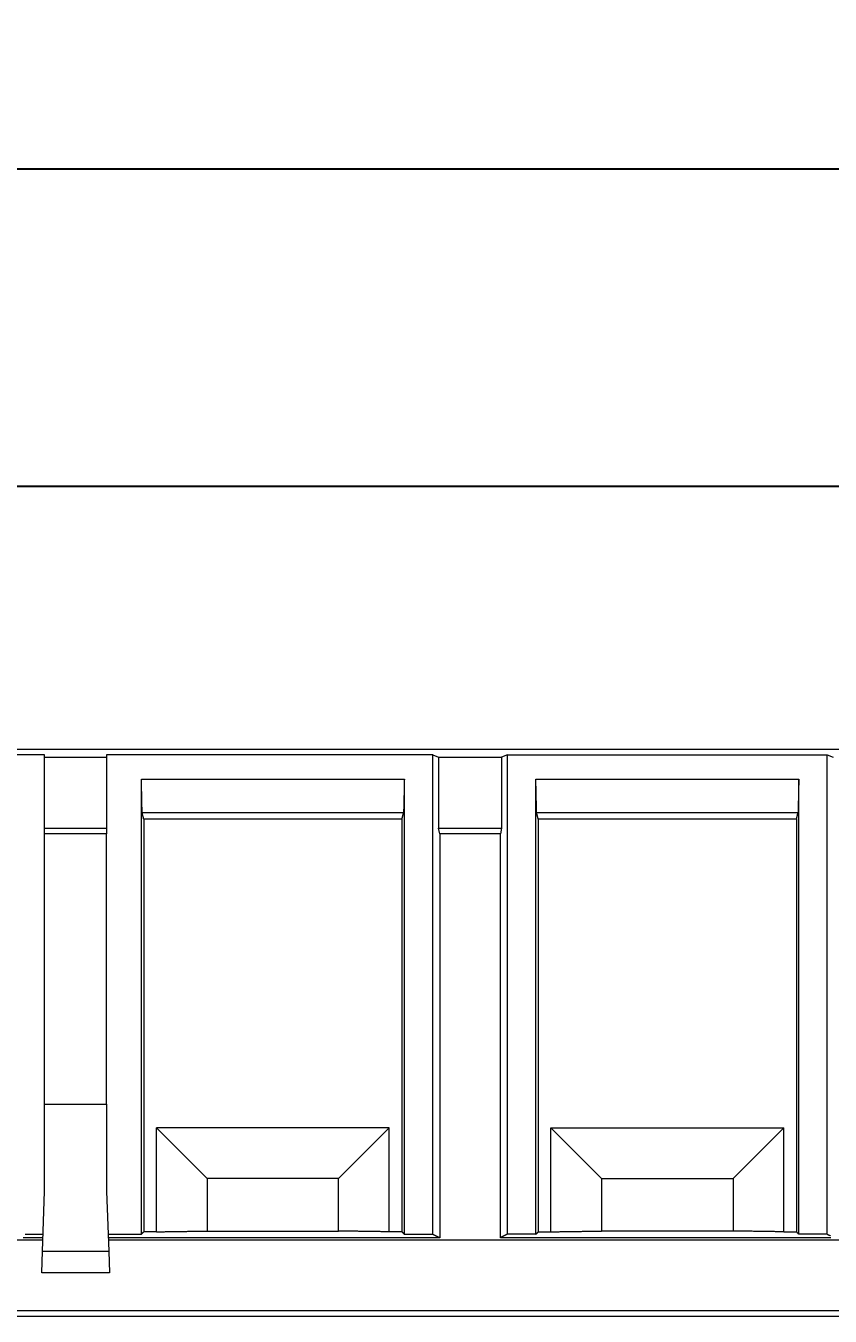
# Model space of a CAD drawing. Header units: millimetres. Extents: x 1136 to 1992, y 400 to 1005.
# Drawn here: x 1288.11 to 1306.55, y 643.6 to 673.21 of the extents above; entities that cross this region are included whole.
import ezdxf

# ---------------------------------------------------------------- set-up
doc = ezdxf.new("R2010")
doc.units = ezdxf.units.MM
doc.layers.add('6', color=7, linetype='Continuous', true_color=0xffffff)
doc.styles.get("Standard").update_dxf_attribs({"font": 'txt', "bigfont": 'gbcbig.shx'})
doc.dimstyles.get("Standard").update_dxf_attribs({"dimtxt": 5, "dimasz": 2, "dimexe": 0.18, "dimexo": 0.0625, "dimgap": 0.09, "dimtad": 0, "dimdec": 1, "dimdsep": 46, "dimtxsty": 'Standard', "dimcen": 0.09, "dimclrd": 5, "dimclre": 5, "dimclrt": 3, "dimadec": 0, "dimazin": 2, "dimtfac": 1, "dimtdec": 1, "dimtofl": 0, "dimtmove": 0, "dimatfit": 3, "dimfxl": 1, "dimtolj": 1, "dimtzin": 0, "dimarcsym": 0})

# ---------------------------------------------------------------- blocks, each defined once
blk = doc.blocks.new('*D105')
at = {"color": 5, "lineweight": -2}
for p, q in [((1212.867, 651.906), (1212.867, 662.823)), ((1214.867, 662.643), (1338.367, 662.643)), ((1481.212, 662.643), (1357.713, 662.643)), ((1483.212, 651.745), (1483.212, 662.823))]:
    blk.add_line(p, q, dxfattribs=at)
at = {"color": 5}
for points in [[(1214.867, 662.976), (1214.867, 662.31), (1212.867, 662.643)], [(1481.212, 662.976), (1481.212, 662.31), (1483.212, 662.643)]]:
    blk.add_solid(points, dxfattribs=at)
at = {"layer": 'Defpoints', "color": 0}
for p in [(1483.212, 662.643), (1212.867, 651.844), (1483.212, 651.683)]:
    blk.add_point(p, dxfattribs=at)
at = {"color": 3, "lineweight": 18, "insert": (1348.04, 662.643), "char_height": 5, "attachment_point": 5}
blk.add_mtext('\\A1;270.3', dxfattribs=at)
blk = doc.blocks.new('*D107')
at = {"color": 5, "lineweight": -2}
for p, q in [((1209.601, 655.745), (1209.601, 670.106)), ((1486.479, 655.792), (1486.479, 670.106)), ((1211.601, 669.926), (1337.95, 669.926)), ((1484.479, 669.926), (1358.13, 669.926))]:
    blk.add_line(p, q, dxfattribs=at)
at = {"color": 5}
for points in [[(1211.601, 670.259), (1211.601, 669.592), (1209.601, 669.926)], [(1484.479, 670.259), (1484.479, 669.592), (1486.479, 669.926)]]:
    blk.add_solid(points, dxfattribs=at)
at = {"layer": 'Defpoints', "color": 0}
for p in [(1486.479, 669.926), (1209.601, 655.682), (1486.479, 655.73)]:
    blk.add_point(p, dxfattribs=at)
at = {"color": 3, "lineweight": 18, "insert": (1348.04, 669.926), "char_height": 5, "attachment_point": 5}
blk.add_mtext('\\A1;276.9', dxfattribs=at)

msp = doc.modelspace()

# ---------------------------------------------------------------- linework, layer by layer
at = {"layer": '6', "color": 92, "linetype": 'Continuous', "lineweight": 18}
for p, q in [((1210.104, 656.607), (1485.976, 656.607)), ((1288.536, 656.479), (1281.058, 656.479)), ((1288.536, 656.426), (1288.536, 656.479)), ((1288.536, 654.794), (1288.536, 656.426)), ((1288.536, 656.426), (1289.959, 656.426)), ((1289.959, 656.479), (1289.959, 656.426)), ((1297.437, 656.479), (1289.959, 656.479)), ((1289.959, 656.426), (1289.959, 654.794)), ((1297.437, 656.479), (1297.57, 656.426)), ((1297.437, 645.479), (1297.437, 656.479)), ((1297.57, 656.426), (1297.57, 654.794)), ((1297.57, 656.426), (1299.015, 656.426)), ((1299.148, 656.479), (1299.015, 656.426)), ((1299.015, 656.426), (1299.015, 654.794)), ((1299.148, 645.479), (1299.148, 656.479)), ((1299.148, 656.479), (1306.482, 656.479)), ((1306.482, 656.479), (1306.615, 656.426)), ((1306.482, 645.479), (1306.482, 656.479)), ((1290.755, 645.479), (1290.755, 655.924)), ((1296.785, 645.479), (1296.785, 655.924)), ((1299.8, 645.479), (1299.8, 655.924)), ((1305.83, 645.479), (1305.83, 655.924)), ((1290.81, 654.999), (1290.81, 645.535)), ((1296.73, 654.999), (1296.73, 645.535)), ((1299.855, 654.999), (1299.855, 645.535)), ((1305.775, 654.999), (1305.775, 645.535)), ((1288.536, 654.794), (1289.959, 654.794)), ((1288.536, 654.664), (1288.536, 654.794)), ((1289.959, 654.664), (1288.536, 654.664)), ((1288.536, 648.466), (1288.536, 654.664)), ((1289.959, 654.794), (1289.959, 654.664)), ((1289.959, 648.466), (1289.959, 654.664)), ((1297.598, 654.664), (1297.57, 654.794)), ((1297.57, 654.794), (1299.015, 654.794)), ((1298.986, 654.664), (1297.598, 654.664)), ((1297.598, 654.664), (1297.598, 645.399)), ((1299.015, 654.794), (1298.986, 654.664)), ((1298.986, 645.399), (1298.986, 654.664)), ((1288.536, 648.466), (1289.959, 648.466)), ((1288.536, 646.456), (1288.536, 648.466)), ((1289.959, 648.466), (1289.959, 646.456)), ((1291.102, 645.535), (1291.102, 647.919)), ((1291.102, 647.919), (1292.262, 646.758)), ((1296.438, 647.919), (1291.102, 647.919)), ((1296.438, 647.919), (1295.277, 646.758)), ((1296.438, 645.535), (1296.438, 647.919)), ((1300.147, 647.919), (1301.307, 646.758)), ((1300.147, 645.535), (1300.147, 647.919)), ((1300.147, 647.919), (1305.483, 647.919)), ((1305.483, 647.919), (1304.322, 646.758)), ((1305.483, 645.535), (1305.483, 647.919)), ((1295.277, 646.758), (1292.262, 646.758)), ((1292.262, 646.758), (1292.262, 645.552)), ((1295.277, 645.552), (1295.277, 646.758)), ((1301.307, 646.758), (1301.307, 645.552)), ((1301.307, 646.758), (1304.322, 646.758)), ((1304.322, 646.758), (1304.322, 645.552)), ((1288.489, 645.094), (1288.536, 646.456)), ((1289.959, 646.456), (1290.006, 645.094)), ((1217.792, 645.351), (1288.497, 645.351)), ((1289.997, 645.351), (1342.613, 645.351)), ((1288.471, 644.594), (1288.489, 645.094)), ((1288.489, 645.094), (1290.006, 645.094)), ((1290.006, 645.094), (1290.024, 644.594)), ((1290.024, 644.594), (1288.471, 644.594)), ((1342.613, 643.724), (1217.792, 643.724)), ((1219.401, 643.598), (1476.679, 643.598))]:
    msp.add_line(p, q, dxfattribs=at)
for points in [[(1290.773, 655.15), (1290.772, 655.166), (1290.772, 655.181), (1290.771, 655.197), (1290.771, 655.212), (1290.771, 655.228), (1290.77, 655.243), (1290.77, 655.258), (1290.77, 655.274), (1290.769, 655.289), (1290.769, 655.305), (1290.769, 655.32), (1290.768, 655.336), (1290.768, 655.351), (1290.768, 655.367), (1290.767, 655.382), (1290.767, 655.398), (1290.767, 655.413), (1290.766, 655.429), (1290.766, 655.444), (1290.765, 655.46), (1290.765, 655.475), (1290.765, 655.491), (1290.764, 655.506), (1290.764, 655.522), (1290.764, 655.537), (1290.763, 655.552), (1290.763, 655.568), (1290.763, 655.583), (1290.762, 655.599), (1290.762, 655.614), (1290.762, 655.63), (1290.761, 655.645), (1290.761, 655.661), (1290.761, 655.676), (1290.76, 655.692), (1290.76, 655.707), (1290.76, 655.723), (1290.759, 655.738), (1290.759, 655.754), (1290.758, 655.769), (1290.758, 655.785), (1290.758, 655.8), (1290.757, 655.816), (1290.757, 655.831), (1290.757, 655.846), (1290.756, 655.862), (1290.756, 655.877), (1290.756, 655.893), (1290.755, 655.908), (1290.755, 655.924)], [(1290.755, 655.924), (1290.876, 655.924), (1290.996, 655.924), (1291.117, 655.924), (1291.237, 655.924), (1291.358, 655.924), (1291.479, 655.924), (1291.599, 655.924), (1291.72, 655.924), (1291.84, 655.924), (1291.961, 655.924), (1292.082, 655.924), (1292.202, 655.924), (1292.323, 655.924), (1292.443, 655.924), (1292.564, 655.924), (1292.685, 655.924), (1292.805, 655.924), (1292.926, 655.924), (1293.046, 655.924), (1293.167, 655.924), (1293.288, 655.924), (1293.408, 655.924), (1293.529, 655.924), (1293.649, 655.924), (1293.77, 655.924), (1293.891, 655.924), (1294.011, 655.924), (1294.132, 655.924), (1294.252, 655.924), (1294.373, 655.924), (1294.494, 655.924), (1294.614, 655.924), (1294.735, 655.924), (1294.855, 655.924), (1294.976, 655.924), (1295.097, 655.924), (1295.217, 655.924), (1295.338, 655.924), (1295.458, 655.924), (1295.579, 655.924), (1295.7, 655.924), (1295.82, 655.924), (1295.941, 655.924), (1296.061, 655.924), (1296.182, 655.924), (1296.303, 655.924), (1296.423, 655.924), (1296.544, 655.924), (1296.664, 655.924), (1296.785, 655.924)], [(1296.785, 655.924), (1296.785, 655.908), (1296.784, 655.893), (1296.784, 655.877), (1296.784, 655.862), (1296.783, 655.846), (1296.783, 655.831), (1296.783, 655.816), (1296.782, 655.8), (1296.782, 655.785), (1296.781, 655.769), (1296.781, 655.754), (1296.781, 655.738), (1296.78, 655.723), (1296.78, 655.707), (1296.78, 655.692), (1296.779, 655.676), (1296.779, 655.661), (1296.779, 655.645), (1296.778, 655.63), (1296.778, 655.614), (1296.778, 655.599), (1296.777, 655.583), (1296.777, 655.568), (1296.777, 655.552), (1296.776, 655.537), (1296.776, 655.522), (1296.776, 655.506), (1296.775, 655.491), (1296.775, 655.475), (1296.774, 655.46), (1296.774, 655.444), (1296.774, 655.429), (1296.773, 655.413), (1296.773, 655.398), (1296.773, 655.382), (1296.772, 655.367), (1296.772, 655.351), (1296.772, 655.336), (1296.771, 655.32), (1296.771, 655.305), (1296.771, 655.289), (1296.77, 655.274), (1296.77, 655.258), (1296.77, 655.243), (1296.769, 655.228), (1296.769, 655.212), (1296.768, 655.197), (1296.768, 655.181), (1296.768, 655.166), (1296.767, 655.15)], [(1299.818, 655.15), (1299.817, 655.166), (1299.817, 655.181), (1299.816, 655.197), (1299.816, 655.212), (1299.816, 655.228), (1299.815, 655.243), (1299.815, 655.258), (1299.815, 655.274), (1299.814, 655.289), (1299.814, 655.305), (1299.814, 655.32), (1299.813, 655.336), (1299.813, 655.351), (1299.813, 655.367), (1299.812, 655.382), (1299.812, 655.398), (1299.812, 655.413), (1299.811, 655.429), (1299.811, 655.444), (1299.81, 655.46), (1299.81, 655.475), (1299.81, 655.491), (1299.809, 655.506), (1299.809, 655.522), (1299.809, 655.537), (1299.808, 655.552), (1299.808, 655.568), (1299.808, 655.583), (1299.807, 655.599), (1299.807, 655.614), (1299.807, 655.63), (1299.806, 655.645), (1299.806, 655.661), (1299.806, 655.676), (1299.805, 655.692), (1299.805, 655.707), (1299.805, 655.723), (1299.804, 655.738), (1299.804, 655.754), (1299.803, 655.769), (1299.803, 655.785), (1299.803, 655.8), (1299.802, 655.816), (1299.802, 655.831), (1299.802, 655.846), (1299.801, 655.862), (1299.801, 655.877), (1299.801, 655.893), (1299.8, 655.908), (1299.8, 655.924)], [(1299.8, 655.924), (1299.86, 655.924), (1299.921, 655.924), (1299.981, 655.924), (1300.041, 655.924), (1300.101, 655.924), (1300.162, 655.924), (1300.222, 655.924), (1300.282, 655.924), (1300.343, 655.924), (1300.403, 655.924), (1300.463, 655.924), (1300.524, 655.924), (1300.584, 655.924), (1300.644, 655.924), (1300.704, 655.924), (1300.765, 655.924), (1300.825, 655.924), (1300.885, 655.924), (1300.946, 655.924), (1301.006, 655.924), (1301.066, 655.924), (1301.127, 655.924), (1301.187, 655.924), (1301.247, 655.924), (1301.307, 655.924), (1301.368, 655.924), (1301.428, 655.924), (1301.488, 655.924), (1301.549, 655.924), (1301.609, 655.924), (1301.669, 655.924), (1301.73, 655.924), (1301.79, 655.924), (1301.85, 655.924), (1301.91, 655.924), (1301.971, 655.924), (1302.031, 655.924), (1302.091, 655.924), (1302.152, 655.924), (1302.212, 655.924), (1302.272, 655.924), (1302.333, 655.924), (1302.393, 655.924), (1302.453, 655.924), (1302.513, 655.924), (1302.574, 655.924), (1302.634, 655.924), (1302.694, 655.924), (1302.755, 655.924), (1302.815, 655.924)], [(1302.815, 655.924), (1302.875, 655.924), (1302.936, 655.924), (1302.996, 655.924), (1303.056, 655.924), (1303.116, 655.924), (1303.177, 655.924), (1303.237, 655.924), (1303.297, 655.924), (1303.358, 655.924), (1303.418, 655.924), (1303.478, 655.924), (1303.539, 655.924), (1303.599, 655.924), (1303.659, 655.924), (1303.719, 655.924), (1303.78, 655.924), (1303.84, 655.924), (1303.9, 655.924), (1303.961, 655.924), (1304.021, 655.924), (1304.081, 655.924), (1304.142, 655.924), (1304.202, 655.924), (1304.262, 655.924), (1304.322, 655.924), (1304.383, 655.924), (1304.443, 655.924), (1304.503, 655.924), (1304.564, 655.924), (1304.624, 655.924), (1304.684, 655.924), (1304.745, 655.924), (1304.805, 655.924), (1304.865, 655.924), (1304.925, 655.924), (1304.986, 655.924), (1305.046, 655.924), (1305.106, 655.924), (1305.167, 655.924), (1305.227, 655.924), (1305.287, 655.924), (1305.348, 655.924), (1305.408, 655.924), (1305.468, 655.924), (1305.528, 655.924), (1305.589, 655.924), (1305.649, 655.924), (1305.709, 655.924), (1305.77, 655.924), (1305.83, 655.924)], [(1305.83, 655.924), (1305.83, 655.908), (1305.829, 655.893), (1305.829, 655.877), (1305.829, 655.862), (1305.828, 655.846), (1305.828, 655.831), (1305.828, 655.816), (1305.827, 655.8), (1305.827, 655.785), (1305.826, 655.769), (1305.826, 655.754), (1305.826, 655.738), (1305.825, 655.723), (1305.825, 655.707), (1305.825, 655.692), (1305.824, 655.676), (1305.824, 655.661), (1305.824, 655.645), (1305.823, 655.63), (1305.823, 655.614), (1305.823, 655.599), (1305.822, 655.583), (1305.822, 655.568), (1305.822, 655.552), (1305.821, 655.537), (1305.821, 655.522), (1305.821, 655.506), (1305.82, 655.491), (1305.82, 655.475), (1305.819, 655.46), (1305.819, 655.444), (1305.819, 655.429), (1305.818, 655.413), (1305.818, 655.398), (1305.818, 655.382), (1305.817, 655.367), (1305.817, 655.351), (1305.817, 655.336), (1305.816, 655.32), (1305.816, 655.305), (1305.816, 655.289), (1305.815, 655.274), (1305.815, 655.258), (1305.815, 655.243), (1305.814, 655.228), (1305.814, 655.212), (1305.813, 655.197), (1305.813, 655.181), (1305.813, 655.166), (1305.812, 655.15)], [(1290.81, 654.999), (1290.809, 655.002), (1290.809, 655.005), (1290.808, 655.008), (1290.807, 655.011), (1290.806, 655.014), (1290.806, 655.017), (1290.805, 655.02), (1290.804, 655.023), (1290.803, 655.026), (1290.803, 655.029), (1290.802, 655.032), (1290.801, 655.035), (1290.8, 655.038), (1290.8, 655.041), (1290.799, 655.045), (1290.798, 655.048), (1290.797, 655.051), (1290.797, 655.054), (1290.796, 655.057), (1290.795, 655.06), (1290.794, 655.063), (1290.794, 655.066), (1290.793, 655.069), (1290.792, 655.072), (1290.791, 655.075), (1290.791, 655.078), (1290.79, 655.081), (1290.789, 655.084), (1290.788, 655.087), (1290.788, 655.09), (1290.787, 655.093), (1290.786, 655.096), (1290.785, 655.099), (1290.785, 655.102), (1290.784, 655.105), (1290.783, 655.108), (1290.782, 655.111), (1290.782, 655.114), (1290.781, 655.117), (1290.78, 655.12), (1290.779, 655.123), (1290.779, 655.126), (1290.778, 655.129), (1290.777, 655.132), (1290.776, 655.135), (1290.776, 655.138), (1290.775, 655.141), (1290.774, 655.144), (1290.773, 655.147), (1290.773, 655.15)], [(1296.767, 655.15), (1296.648, 655.15), (1296.528, 655.15), (1296.408, 655.15), (1296.288, 655.15), (1296.168, 655.15), (1296.048, 655.15), (1295.928, 655.15), (1295.808, 655.15), (1295.688, 655.15), (1295.568, 655.15), (1295.449, 655.15), (1295.329, 655.15), (1295.209, 655.15), (1295.089, 655.15), (1294.969, 655.15), (1294.849, 655.15), (1294.729, 655.15), (1294.609, 655.15), (1294.489, 655.15), (1294.369, 655.15), (1294.25, 655.15), (1294.13, 655.15), (1294.01, 655.15), (1293.89, 655.15), (1293.77, 655.15), (1293.65, 655.15), (1293.53, 655.15), (1293.41, 655.15), (1293.29, 655.15), (1293.17, 655.15), (1293.051, 655.15), (1292.931, 655.15), (1292.811, 655.15), (1292.691, 655.15), (1292.571, 655.15), (1292.451, 655.15), (1292.331, 655.15), (1292.211, 655.15), (1292.091, 655.15), (1291.971, 655.15), (1291.852, 655.15), (1291.732, 655.15), (1291.612, 655.15), (1291.492, 655.15), (1291.372, 655.15), (1291.252, 655.15), (1291.132, 655.15), (1291.012, 655.15), (1290.892, 655.15), (1290.773, 655.15)], [(1296.73, 654.999), (1296.611, 654.999), (1296.493, 654.999), (1296.375, 654.999), (1296.256, 654.999), (1296.138, 654.999), (1296.019, 654.999), (1295.901, 654.999), (1295.783, 654.999), (1295.664, 654.999), (1295.546, 654.999), (1295.427, 654.999), (1295.309, 654.999), (1295.191, 654.999), (1295.072, 654.999), (1294.954, 654.999), (1294.835, 654.999), (1294.717, 654.999), (1294.599, 654.999), (1294.48, 654.999), (1294.362, 654.999), (1294.244, 654.999), (1294.125, 654.999), (1294.007, 654.999), (1293.888, 654.999), (1293.77, 654.999), (1293.652, 654.999), (1293.533, 654.999), (1293.415, 654.999), (1293.296, 654.999), (1293.178, 654.999), (1293.06, 654.999), (1292.941, 654.999), (1292.823, 654.999), (1292.704, 654.999), (1292.586, 654.999), (1292.468, 654.999), (1292.349, 654.999), (1292.231, 654.999), (1292.113, 654.999), (1291.994, 654.999), (1291.876, 654.999), (1291.757, 654.999), (1291.639, 654.999), (1291.521, 654.999), (1291.402, 654.999), (1291.284, 654.999), (1291.165, 654.999), (1291.047, 654.999), (1290.929, 654.999), (1290.81, 654.999)], [(1296.73, 654.999), (1296.73, 655.002), (1296.731, 655.005), (1296.732, 655.008), (1296.733, 655.011), (1296.733, 655.014), (1296.734, 655.017), (1296.735, 655.02), (1296.736, 655.023), (1296.737, 655.026), (1296.737, 655.029), (1296.738, 655.032), (1296.739, 655.035), (1296.74, 655.038), (1296.74, 655.041), (1296.741, 655.045), (1296.742, 655.048), (1296.743, 655.051), (1296.743, 655.054), (1296.744, 655.057), (1296.745, 655.06), (1296.746, 655.063), (1296.746, 655.066), (1296.747, 655.069), (1296.748, 655.072), (1296.749, 655.075), (1296.749, 655.078), (1296.75, 655.081), (1296.751, 655.084), (1296.752, 655.087), (1296.752, 655.09), (1296.753, 655.093), (1296.754, 655.096), (1296.755, 655.099), (1296.755, 655.102), (1296.756, 655.105), (1296.757, 655.108), (1296.758, 655.111), (1296.758, 655.114), (1296.759, 655.117), (1296.76, 655.12), (1296.761, 655.123), (1296.761, 655.126), (1296.762, 655.129), (1296.763, 655.132), (1296.764, 655.135), (1296.764, 655.138), (1296.765, 655.141), (1296.766, 655.144), (1296.767, 655.147), (1296.767, 655.15)], [(1302.815, 655.15), (1302.755, 655.15), (1302.695, 655.15), (1302.635, 655.15), (1302.575, 655.15), (1302.515, 655.15), (1302.455, 655.15), (1302.395, 655.15), (1302.335, 655.15), (1302.275, 655.15), (1302.215, 655.15), (1302.156, 655.15), (1302.096, 655.15), (1302.036, 655.15), (1301.976, 655.15), (1301.916, 655.15), (1301.856, 655.15), (1301.796, 655.15), (1301.736, 655.15), (1301.676, 655.15), (1301.616, 655.15), (1301.556, 655.15), (1301.496, 655.15), (1301.436, 655.15), (1301.376, 655.15), (1301.316, 655.15), (1301.256, 655.15), (1301.196, 655.15), (1301.136, 655.15), (1301.076, 655.15), (1301.016, 655.15), (1300.957, 655.15), (1300.897, 655.15), (1300.837, 655.15), (1300.777, 655.15), (1300.717, 655.15), (1300.657, 655.15), (1300.597, 655.15), (1300.537, 655.15), (1300.477, 655.15), (1300.417, 655.15), (1300.357, 655.15), (1300.297, 655.15), (1300.237, 655.15), (1300.177, 655.15), (1300.117, 655.15), (1300.057, 655.15), (1299.997, 655.15), (1299.937, 655.15), (1299.877, 655.15), (1299.818, 655.15)], [(1299.855, 654.999), (1299.854, 655.002), (1299.854, 655.005), (1299.853, 655.008), (1299.852, 655.011), (1299.851, 655.014), (1299.851, 655.017), (1299.85, 655.02), (1299.849, 655.023), (1299.848, 655.026), (1299.848, 655.029), (1299.847, 655.032), (1299.846, 655.035), (1299.845, 655.038), (1299.845, 655.041), (1299.844, 655.045), (1299.843, 655.048), (1299.842, 655.051), (1299.842, 655.054), (1299.841, 655.057), (1299.84, 655.06), (1299.839, 655.063), (1299.839, 655.066), (1299.838, 655.069), (1299.837, 655.072), (1299.836, 655.075), (1299.836, 655.078), (1299.835, 655.081), (1299.834, 655.084), (1299.833, 655.087), (1299.833, 655.09), (1299.832, 655.093), (1299.831, 655.096), (1299.83, 655.099), (1299.83, 655.102), (1299.829, 655.105), (1299.828, 655.108), (1299.827, 655.111), (1299.827, 655.114), (1299.826, 655.117), (1299.825, 655.12), (1299.824, 655.123), (1299.824, 655.126), (1299.823, 655.129), (1299.822, 655.132), (1299.821, 655.135), (1299.821, 655.138), (1299.82, 655.141), (1299.819, 655.144), (1299.818, 655.147), (1299.818, 655.15)], [(1302.815, 654.999), (1302.756, 654.999), (1302.697, 654.999), (1302.637, 654.999), (1302.578, 654.999), (1302.519, 654.999), (1302.46, 654.999), (1302.401, 654.999), (1302.341, 654.999), (1302.282, 654.999), (1302.223, 654.999), (1302.164, 654.999), (1302.105, 654.999), (1302.045, 654.999), (1301.986, 654.999), (1301.927, 654.999), (1301.868, 654.999), (1301.809, 654.999), (1301.749, 654.999), (1301.69, 654.999), (1301.631, 654.999), (1301.572, 654.999), (1301.513, 654.999), (1301.453, 654.999), (1301.394, 654.999), (1301.335, 654.999), (1301.276, 654.999), (1301.217, 654.999), (1301.158, 654.999), (1301.098, 654.999), (1301.039, 654.999), (1300.98, 654.999), (1300.921, 654.999), (1300.862, 654.999), (1300.802, 654.999), (1300.743, 654.999), (1300.684, 654.999), (1300.625, 654.999), (1300.566, 654.999), (1300.506, 654.999), (1300.447, 654.999), (1300.388, 654.999), (1300.329, 654.999), (1300.27, 654.999), (1300.21, 654.999), (1300.151, 654.999), (1300.092, 654.999), (1300.033, 654.999), (1299.974, 654.999), (1299.914, 654.999), (1299.855, 654.999)], [(1305.812, 655.15), (1305.752, 655.15), (1305.693, 655.15), (1305.633, 655.15), (1305.573, 655.15), (1305.513, 655.15), (1305.453, 655.15), (1305.393, 655.15), (1305.333, 655.15), (1305.273, 655.15), (1305.213, 655.15), (1305.153, 655.15), (1305.093, 655.15), (1305.033, 655.15), (1304.973, 655.15), (1304.913, 655.15), (1304.853, 655.15), (1304.793, 655.15), (1304.733, 655.15), (1304.673, 655.15), (1304.613, 655.15), (1304.554, 655.15), (1304.494, 655.15), (1304.434, 655.15), (1304.374, 655.15), (1304.314, 655.15), (1304.254, 655.15), (1304.194, 655.15), (1304.134, 655.15), (1304.074, 655.15), (1304.014, 655.15), (1303.954, 655.15), (1303.894, 655.15), (1303.834, 655.15), (1303.774, 655.15), (1303.714, 655.15), (1303.654, 655.15), (1303.594, 655.15), (1303.534, 655.15), (1303.474, 655.15), (1303.414, 655.15), (1303.355, 655.15), (1303.295, 655.15), (1303.235, 655.15), (1303.175, 655.15), (1303.115, 655.15), (1303.055, 655.15), (1302.995, 655.15), (1302.935, 655.15), (1302.875, 655.15), (1302.815, 655.15)], [(1305.775, 654.999), (1305.716, 654.999), (1305.656, 654.999), (1305.597, 654.999), (1305.538, 654.999), (1305.479, 654.999), (1305.42, 654.999), (1305.36, 654.999), (1305.301, 654.999), (1305.242, 654.999), (1305.183, 654.999), (1305.124, 654.999), (1305.064, 654.999), (1305.005, 654.999), (1304.946, 654.999), (1304.887, 654.999), (1304.828, 654.999), (1304.768, 654.999), (1304.709, 654.999), (1304.65, 654.999), (1304.591, 654.999), (1304.532, 654.999), (1304.472, 654.999), (1304.413, 654.999), (1304.354, 654.999), (1304.295, 654.999), (1304.236, 654.999), (1304.176, 654.999), (1304.117, 654.999), (1304.058, 654.999), (1303.999, 654.999), (1303.94, 654.999), (1303.88, 654.999), (1303.821, 654.999), (1303.762, 654.999), (1303.703, 654.999), (1303.644, 654.999), (1303.585, 654.999), (1303.525, 654.999), (1303.466, 654.999), (1303.407, 654.999), (1303.348, 654.999), (1303.289, 654.999), (1303.229, 654.999), (1303.17, 654.999), (1303.111, 654.999), (1303.052, 654.999), (1302.993, 654.999), (1302.933, 654.999), (1302.874, 654.999), (1302.815, 654.999)], [(1305.775, 654.999), (1305.775, 655.002), (1305.776, 655.005), (1305.777, 655.008), (1305.778, 655.011), (1305.778, 655.014), (1305.779, 655.017), (1305.78, 655.02), (1305.781, 655.023), (1305.782, 655.026), (1305.782, 655.029), (1305.783, 655.032), (1305.784, 655.035), (1305.785, 655.038), (1305.785, 655.041), (1305.786, 655.045), (1305.787, 655.048), (1305.788, 655.051), (1305.788, 655.054), (1305.789, 655.057), (1305.79, 655.06), (1305.791, 655.063), (1305.791, 655.066), (1305.792, 655.069), (1305.793, 655.072), (1305.794, 655.075), (1305.794, 655.078), (1305.795, 655.081), (1305.796, 655.084), (1305.797, 655.087), (1305.797, 655.09), (1305.798, 655.093), (1305.799, 655.096), (1305.8, 655.099), (1305.8, 655.102), (1305.801, 655.105), (1305.802, 655.108), (1305.803, 655.111), (1305.803, 655.114), (1305.804, 655.117), (1305.805, 655.12), (1305.806, 655.123), (1305.806, 655.126), (1305.807, 655.129), (1305.808, 655.132), (1305.809, 655.135), (1305.809, 655.138), (1305.81, 655.141), (1305.811, 655.144), (1305.812, 655.147), (1305.812, 655.15)], [(1288.09, 645.479), (1288.106, 645.479), (1288.121, 645.479), (1288.136, 645.479), (1288.151, 645.479), (1288.167, 645.479), (1288.182, 645.479), (1288.197, 645.479), (1288.212, 645.479), (1288.228, 645.479), (1288.243, 645.479), (1288.258, 645.479), (1288.273, 645.479), (1288.289, 645.479), (1288.304, 645.479), (1288.319, 645.479), (1288.334, 645.479), (1288.35, 645.479), (1288.365, 645.479), (1288.38, 645.479), (1288.395, 645.479), (1288.411, 645.479), (1288.426, 645.479), (1288.441, 645.479), (1288.456, 645.479), (1288.471, 645.479), (1288.487, 645.479), (1288.502, 645.479)], [(1289.993, 645.479), (1290.008, 645.479), (1290.023, 645.479), (1290.039, 645.479), (1290.054, 645.479), (1290.069, 645.479), (1290.084, 645.479), (1290.1, 645.479), (1290.115, 645.479), (1290.13, 645.479), (1290.145, 645.479), (1290.161, 645.479), (1290.176, 645.479), (1290.191, 645.479), (1290.206, 645.479), (1290.222, 645.479), (1290.237, 645.479), (1290.252, 645.479), (1290.267, 645.479), (1290.283, 645.479), (1290.298, 645.479), (1290.313, 645.479), (1290.328, 645.479), (1290.344, 645.479), (1290.359, 645.479), (1290.374, 645.479), (1290.389, 645.479), (1290.404, 645.479), (1290.42, 645.479), (1290.435, 645.479), (1290.45, 645.479), (1290.465, 645.479), (1290.481, 645.479), (1290.496, 645.479), (1290.511, 645.479), (1290.526, 645.479), (1290.542, 645.479), (1290.557, 645.479), (1290.572, 645.479), (1290.587, 645.479), (1290.603, 645.479), (1290.618, 645.479), (1290.633, 645.479), (1290.648, 645.479), (1290.664, 645.479), (1290.679, 645.479), (1290.694, 645.479), (1290.709, 645.479), (1290.724, 645.479), (1290.74, 645.479), (1290.755, 645.479)], [(1290.755, 645.479), (1290.756, 645.481), (1290.757, 645.482), (1290.758, 645.483), (1290.759, 645.484), (1290.761, 645.485), (1290.762, 645.486), (1290.763, 645.487), (1290.764, 645.488), (1290.765, 645.489), (1290.766, 645.49), (1290.767, 645.492), (1290.768, 645.493), (1290.769, 645.494), (1290.77, 645.495), (1290.772, 645.496), (1290.773, 645.497), (1290.774, 645.498), (1290.775, 645.499), (1290.776, 645.5), (1290.777, 645.502), (1290.778, 645.503), (1290.779, 645.504), (1290.78, 645.505), (1290.781, 645.506), (1290.783, 645.507), (1290.784, 645.508), (1290.785, 645.509), (1290.786, 645.51), (1290.787, 645.511), (1290.788, 645.513), (1290.789, 645.514), (1290.79, 645.515), (1290.791, 645.516), (1290.793, 645.517), (1290.794, 645.518), (1290.795, 645.519), (1290.796, 645.52), (1290.797, 645.521), (1290.798, 645.523), (1290.799, 645.524), (1290.8, 645.525), (1290.801, 645.526), (1290.802, 645.527), (1290.804, 645.528), (1290.805, 645.529), (1290.806, 645.53), (1290.807, 645.531), (1290.808, 645.532), (1290.809, 645.534), (1290.81, 645.535)], [(1291.102, 645.535), (1291.096, 645.535), (1291.09, 645.535), (1291.084, 645.535), (1291.079, 645.535), (1291.073, 645.535), (1291.067, 645.535), (1291.061, 645.535), (1291.055, 645.535), (1291.049, 645.535), (1291.044, 645.535), (1291.038, 645.535), (1291.032, 645.535), (1291.026, 645.535), (1291.02, 645.535), (1291.014, 645.535), (1291.009, 645.535), (1291.003, 645.535), (1290.997, 645.535), (1290.991, 645.535), (1290.985, 645.535), (1290.979, 645.535), (1290.974, 645.535), (1290.968, 645.535), (1290.962, 645.535), (1290.956, 645.535), (1290.95, 645.535), (1290.944, 645.535), (1290.939, 645.535), (1290.933, 645.535), (1290.927, 645.535), (1290.921, 645.535), (1290.915, 645.535), (1290.909, 645.535), (1290.904, 645.535), (1290.898, 645.535), (1290.892, 645.535), (1290.886, 645.535), (1290.88, 645.535), (1290.874, 645.535), (1290.869, 645.535), (1290.863, 645.535), (1290.857, 645.535), (1290.851, 645.535), (1290.845, 645.535), (1290.839, 645.535), (1290.834, 645.535), (1290.828, 645.535), (1290.822, 645.535), (1290.816, 645.535), (1290.81, 645.535)], [(1291.102, 645.535), (1291.125, 645.535), (1291.148, 645.535), (1291.172, 645.536), (1291.195, 645.536), (1291.218, 645.536), (1291.241, 645.537), (1291.264, 645.537), (1291.288, 645.537), (1291.311, 645.538), (1291.334, 645.538), (1291.357, 645.539), (1291.381, 645.539), (1291.404, 645.539), (1291.427, 645.54), (1291.45, 645.54), (1291.473, 645.54), (1291.497, 645.541), (1291.52, 645.541), (1291.543, 645.541), (1291.566, 645.542), (1291.589, 645.542), (1291.613, 645.542), (1291.636, 645.543), (1291.659, 645.543), (1291.682, 645.543), (1291.705, 645.544), (1291.729, 645.544), (1291.752, 645.545), (1291.775, 645.545), (1291.798, 645.545), (1291.821, 645.546), (1291.845, 645.546), (1291.868, 645.546), (1291.891, 645.547), (1291.914, 645.547), (1291.938, 645.547), (1291.961, 645.548), (1291.984, 645.548), (1292.007, 645.548), (1292.03, 645.549), (1292.054, 645.549), (1292.077, 645.549), (1292.1, 645.55), (1292.123, 645.55), (1292.146, 645.55), (1292.17, 645.551), (1292.193, 645.551), (1292.216, 645.552), (1292.239, 645.552), (1292.262, 645.552)], [(1292.262, 645.552), (1292.323, 645.552), (1292.383, 645.552), (1292.443, 645.552), (1292.504, 645.552), (1292.564, 645.552), (1292.624, 645.552), (1292.685, 645.552), (1292.745, 645.552), (1292.805, 645.552), (1292.865, 645.552), (1292.926, 645.552), (1292.986, 645.552), (1293.046, 645.552), (1293.107, 645.552), (1293.167, 645.552), (1293.227, 645.552), (1293.288, 645.552), (1293.348, 645.552), (1293.408, 645.552), (1293.468, 645.552), (1293.529, 645.552), (1293.589, 645.552), (1293.649, 645.552), (1293.71, 645.552), (1293.77, 645.552), (1293.83, 645.552), (1293.891, 645.552), (1293.951, 645.552), (1294.011, 645.552), (1294.071, 645.552), (1294.132, 645.552), (1294.192, 645.552), (1294.252, 645.552), (1294.313, 645.552), (1294.373, 645.552), (1294.433, 645.552), (1294.494, 645.552), (1294.554, 645.552), (1294.614, 645.552), (1294.674, 645.552), (1294.735, 645.552), (1294.795, 645.552), (1294.855, 645.552), (1294.916, 645.552), (1294.976, 645.552), (1295.036, 645.552), (1295.097, 645.552), (1295.157, 645.552), (1295.217, 645.552), (1295.277, 645.552)], [(1296.438, 645.535), (1296.415, 645.535), (1296.392, 645.535), (1296.368, 645.536), (1296.345, 645.536), (1296.322, 645.536), (1296.299, 645.537), (1296.275, 645.537), (1296.252, 645.537), (1296.229, 645.538), (1296.206, 645.538), (1296.183, 645.539), (1296.159, 645.539), (1296.136, 645.539), (1296.113, 645.54), (1296.09, 645.54), (1296.067, 645.54), (1296.043, 645.541), (1296.02, 645.541), (1295.997, 645.541), (1295.974, 645.542), (1295.951, 645.542), (1295.927, 645.542), (1295.904, 645.543), (1295.881, 645.543), (1295.858, 645.543), (1295.835, 645.544), (1295.811, 645.544), (1295.788, 645.545), (1295.765, 645.545), (1295.742, 645.545), (1295.718, 645.546), (1295.695, 645.546), (1295.672, 645.546), (1295.649, 645.547), (1295.626, 645.547), (1295.602, 645.547), (1295.579, 645.548), (1295.556, 645.548), (1295.533, 645.548), (1295.51, 645.549), (1295.486, 645.549), (1295.463, 645.549), (1295.44, 645.55), (1295.417, 645.55), (1295.394, 645.55), (1295.37, 645.551), (1295.347, 645.551), (1295.324, 645.552), (1295.301, 645.552), (1295.277, 645.552)], [(1296.73, 645.535), (1296.724, 645.535), (1296.718, 645.535), (1296.712, 645.535), (1296.706, 645.535), (1296.701, 645.535), (1296.695, 645.535), (1296.689, 645.535), (1296.683, 645.535), (1296.677, 645.535), (1296.671, 645.535), (1296.666, 645.535), (1296.66, 645.535), (1296.654, 645.535), (1296.648, 645.535), (1296.642, 645.535), (1296.636, 645.535), (1296.631, 645.535), (1296.625, 645.535), (1296.619, 645.535), (1296.613, 645.535), (1296.607, 645.535), (1296.601, 645.535), (1296.596, 645.535), (1296.59, 645.535), (1296.584, 645.535), (1296.578, 645.535), (1296.572, 645.535), (1296.566, 645.535), (1296.56, 645.535), (1296.555, 645.535), (1296.549, 645.535), (1296.543, 645.535), (1296.537, 645.535), (1296.531, 645.535), (1296.525, 645.535), (1296.52, 645.535), (1296.514, 645.535), (1296.508, 645.535), (1296.502, 645.535), (1296.496, 645.535), (1296.49, 645.535), (1296.485, 645.535), (1296.479, 645.535), (1296.473, 645.535), (1296.467, 645.535), (1296.461, 645.535), (1296.455, 645.535), (1296.45, 645.535), (1296.444, 645.535), (1296.438, 645.535)], [(1296.73, 645.535), (1296.731, 645.534), (1296.732, 645.532), (1296.733, 645.531), (1296.734, 645.53), (1296.735, 645.529), (1296.736, 645.528), (1296.737, 645.527), (1296.739, 645.526), (1296.74, 645.525), (1296.741, 645.524), (1296.742, 645.523), (1296.743, 645.521), (1296.744, 645.52), (1296.745, 645.519), (1296.746, 645.518), (1296.747, 645.517), (1296.749, 645.516), (1296.75, 645.515), (1296.751, 645.514), (1296.752, 645.513), (1296.753, 645.511), (1296.754, 645.51), (1296.755, 645.509), (1296.756, 645.508), (1296.757, 645.507), (1296.758, 645.506), (1296.76, 645.505), (1296.761, 645.504), (1296.762, 645.503), (1296.763, 645.502), (1296.764, 645.5), (1296.765, 645.499), (1296.766, 645.498), (1296.767, 645.497), (1296.768, 645.496), (1296.77, 645.495), (1296.771, 645.494), (1296.772, 645.493), (1296.773, 645.492), (1296.774, 645.49), (1296.775, 645.489), (1296.776, 645.488), (1296.777, 645.487), (1296.778, 645.486), (1296.779, 645.485), (1296.781, 645.484), (1296.782, 645.483), (1296.783, 645.482), (1296.784, 645.481), (1296.785, 645.479)], [(1296.785, 645.479), (1296.798, 645.479), (1296.811, 645.479), (1296.824, 645.479), (1296.837, 645.479), (1296.85, 645.479), (1296.863, 645.479), (1296.876, 645.479), (1296.889, 645.479), (1296.902, 645.479), (1296.915, 645.479), (1296.928, 645.479), (1296.941, 645.479), (1296.955, 645.479), (1296.968, 645.479), (1296.981, 645.479), (1296.994, 645.479), (1297.007, 645.479), (1297.02, 645.479), (1297.033, 645.479), (1297.046, 645.479), (1297.059, 645.479), (1297.072, 645.479), (1297.085, 645.479), (1297.098, 645.479), (1297.111, 645.479), (1297.124, 645.479), (1297.137, 645.479), (1297.15, 645.479), (1297.163, 645.479), (1297.176, 645.479), (1297.189, 645.479), (1297.202, 645.479), (1297.215, 645.479), (1297.228, 645.479), (1297.241, 645.479), (1297.255, 645.479), (1297.268, 645.479), (1297.281, 645.479), (1297.294, 645.479), (1297.307, 645.479), (1297.32, 645.479), (1297.333, 645.479), (1297.346, 645.479), (1297.359, 645.479), (1297.372, 645.479), (1297.385, 645.479), (1297.398, 645.479), (1297.411, 645.479), (1297.424, 645.479), (1297.437, 645.479)], [(1297.437, 645.479), (1297.44, 645.478), (1297.444, 645.476), (1297.447, 645.475), (1297.45, 645.473), (1297.453, 645.471), (1297.456, 645.47), (1297.46, 645.468), (1297.463, 645.467), (1297.466, 645.465), (1297.469, 645.463), (1297.473, 645.462), (1297.476, 645.46), (1297.479, 645.458), (1297.482, 645.457), (1297.486, 645.455), (1297.489, 645.454), (1297.492, 645.452), (1297.495, 645.45), (1297.498, 645.449), (1297.502, 645.447), (1297.505, 645.446), (1297.508, 645.444), (1297.511, 645.442), (1297.515, 645.441), (1297.518, 645.439), (1297.521, 645.437), (1297.524, 645.436), (1297.527, 645.434), (1297.531, 645.433), (1297.534, 645.431), (1297.537, 645.429), (1297.54, 645.428), (1297.544, 645.426), (1297.547, 645.425), (1297.55, 645.423), (1297.553, 645.421), (1297.557, 645.42), (1297.56, 645.418), (1297.563, 645.416), (1297.566, 645.415), (1297.569, 645.413), (1297.573, 645.412), (1297.576, 645.41), (1297.579, 645.408), (1297.582, 645.407), (1297.586, 645.405), (1297.589, 645.404), (1297.592, 645.402), (1297.595, 645.4), (1297.598, 645.399)], [(1299.148, 645.479), (1299.145, 645.478), (1299.141, 645.476), (1299.138, 645.475), (1299.135, 645.473), (1299.132, 645.471), (1299.128, 645.47), (1299.125, 645.468), (1299.122, 645.467), (1299.119, 645.465), (1299.116, 645.463), (1299.112, 645.462), (1299.109, 645.46), (1299.106, 645.458), (1299.103, 645.457), (1299.099, 645.455), (1299.096, 645.454), (1299.093, 645.452), (1299.09, 645.45), (1299.087, 645.449), (1299.083, 645.447), (1299.08, 645.446), (1299.077, 645.444), (1299.074, 645.442), (1299.07, 645.441), (1299.067, 645.439), (1299.064, 645.437), (1299.061, 645.436), (1299.057, 645.434), (1299.054, 645.433), (1299.051, 645.431), (1299.048, 645.429), (1299.045, 645.428), (1299.041, 645.426), (1299.038, 645.425), (1299.035, 645.423), (1299.032, 645.421), (1299.028, 645.42), (1299.025, 645.418), (1299.022, 645.416), (1299.019, 645.415), (1299.016, 645.413), (1299.012, 645.412), (1299.009, 645.41), (1299.006, 645.408), (1299.003, 645.407), (1298.999, 645.405), (1298.996, 645.404), (1298.993, 645.402), (1298.99, 645.4), (1298.986, 645.399)], [(1299.8, 645.479), (1299.787, 645.479), (1299.774, 645.479), (1299.761, 645.479), (1299.748, 645.479), (1299.735, 645.479), (1299.722, 645.479), (1299.709, 645.479), (1299.696, 645.479), (1299.683, 645.479), (1299.67, 645.479), (1299.657, 645.479), (1299.643, 645.479), (1299.63, 645.479), (1299.617, 645.479), (1299.604, 645.479), (1299.591, 645.479), (1299.578, 645.479), (1299.565, 645.479), (1299.552, 645.479), (1299.539, 645.479), (1299.526, 645.479), (1299.513, 645.479), (1299.5, 645.479), (1299.487, 645.479), (1299.474, 645.479), (1299.461, 645.479), (1299.448, 645.479), (1299.435, 645.479), (1299.422, 645.479), (1299.409, 645.479), (1299.396, 645.479), (1299.383, 645.479), (1299.37, 645.479), (1299.357, 645.479), (1299.343, 645.479), (1299.33, 645.479), (1299.317, 645.479), (1299.304, 645.479), (1299.291, 645.479), (1299.278, 645.479), (1299.265, 645.479), (1299.252, 645.479), (1299.239, 645.479), (1299.226, 645.479), (1299.213, 645.479), (1299.2, 645.479), (1299.187, 645.479), (1299.174, 645.479), (1299.161, 645.479), (1299.148, 645.479)], [(1299.8, 645.479), (1299.801, 645.481), (1299.802, 645.482), (1299.803, 645.483), (1299.804, 645.484), (1299.806, 645.485), (1299.807, 645.486), (1299.808, 645.487), (1299.809, 645.488), (1299.81, 645.489), (1299.811, 645.49), (1299.812, 645.492), (1299.813, 645.493), (1299.814, 645.494), (1299.815, 645.495), (1299.817, 645.496), (1299.818, 645.497), (1299.819, 645.498), (1299.82, 645.499), (1299.821, 645.5), (1299.822, 645.502), (1299.823, 645.503), (1299.824, 645.504), (1299.825, 645.505), (1299.826, 645.506), (1299.828, 645.507), (1299.829, 645.508), (1299.83, 645.509), (1299.831, 645.51), (1299.832, 645.511), (1299.833, 645.513), (1299.834, 645.514), (1299.835, 645.515), (1299.836, 645.516), (1299.838, 645.517), (1299.839, 645.518), (1299.84, 645.519), (1299.841, 645.52), (1299.842, 645.521), (1299.843, 645.523), (1299.844, 645.524), (1299.845, 645.525), (1299.846, 645.526), (1299.847, 645.527), (1299.849, 645.528), (1299.85, 645.529), (1299.851, 645.53), (1299.852, 645.531), (1299.853, 645.532), (1299.854, 645.534), (1299.855, 645.535)], [(1299.855, 645.535), (1299.861, 645.535), (1299.867, 645.535), (1299.873, 645.535), (1299.879, 645.535), (1299.884, 645.535), (1299.89, 645.535), (1299.896, 645.535), (1299.902, 645.535), (1299.908, 645.535), (1299.914, 645.535), (1299.919, 645.535), (1299.925, 645.535), (1299.931, 645.535), (1299.937, 645.535), (1299.943, 645.535), (1299.949, 645.535), (1299.954, 645.535), (1299.96, 645.535), (1299.966, 645.535), (1299.972, 645.535), (1299.978, 645.535), (1299.984, 645.535), (1299.989, 645.535), (1299.995, 645.535), (1300.001, 645.535), (1300.007, 645.535), (1300.013, 645.535), (1300.019, 645.535), (1300.024, 645.535), (1300.03, 645.535), (1300.036, 645.535), (1300.042, 645.535), (1300.048, 645.535), (1300.054, 645.535), (1300.059, 645.535), (1300.065, 645.535), (1300.071, 645.535), (1300.077, 645.535), (1300.083, 645.535), (1300.089, 645.535), (1300.094, 645.535), (1300.1, 645.535), (1300.106, 645.535), (1300.112, 645.535), (1300.118, 645.535), (1300.124, 645.535), (1300.129, 645.535), (1300.135, 645.535), (1300.141, 645.535), (1300.147, 645.535)], [(1300.147, 645.535), (1300.17, 645.535), (1300.193, 645.535), (1300.217, 645.536), (1300.24, 645.536), (1300.263, 645.536), (1300.286, 645.537), (1300.309, 645.537), (1300.333, 645.537), (1300.356, 645.538), (1300.379, 645.538), (1300.402, 645.539), (1300.426, 645.539), (1300.449, 645.539), (1300.472, 645.54), (1300.495, 645.54), (1300.518, 645.54), (1300.542, 645.541), (1300.565, 645.541), (1300.588, 645.541), (1300.611, 645.542), (1300.634, 645.542), (1300.658, 645.542), (1300.681, 645.543), (1300.704, 645.543), (1300.727, 645.543), (1300.75, 645.544), (1300.774, 645.544), (1300.797, 645.545), (1300.82, 645.545), (1300.843, 645.545), (1300.866, 645.546), (1300.89, 645.546), (1300.913, 645.546), (1300.936, 645.547), (1300.959, 645.547), (1300.983, 645.547), (1301.006, 645.548), (1301.029, 645.548), (1301.052, 645.548), (1301.075, 645.549), (1301.099, 645.549), (1301.122, 645.549), (1301.145, 645.55), (1301.168, 645.55), (1301.191, 645.55), (1301.215, 645.551), (1301.238, 645.551), (1301.261, 645.552), (1301.284, 645.552), (1301.307, 645.552)], [(1302.815, 645.552), (1302.785, 645.552), (1302.755, 645.552), (1302.725, 645.552), (1302.694, 645.552), (1302.664, 645.552), (1302.634, 645.552), (1302.604, 645.552), (1302.574, 645.552), (1302.544, 645.552), (1302.513, 645.552), (1302.483, 645.552), (1302.453, 645.552), (1302.423, 645.552), (1302.393, 645.552), (1302.363, 645.552), (1302.333, 645.552), (1302.302, 645.552), (1302.272, 645.552), (1302.242, 645.552), (1302.212, 645.552), (1302.182, 645.552), (1302.152, 645.552), (1302.122, 645.552), (1302.091, 645.552), (1302.061, 645.552), (1302.031, 645.552), (1302.001, 645.552), (1301.971, 645.552), (1301.941, 645.552), (1301.91, 645.552), (1301.88, 645.552), (1301.85, 645.552), (1301.82, 645.552), (1301.79, 645.552), (1301.76, 645.552), (1301.73, 645.552), (1301.699, 645.552), (1301.669, 645.552), (1301.639, 645.552), (1301.609, 645.552), (1301.579, 645.552), (1301.549, 645.552), (1301.519, 645.552), (1301.488, 645.552), (1301.458, 645.552), (1301.428, 645.552), (1301.398, 645.552), (1301.368, 645.552), (1301.338, 645.552), (1301.307, 645.552)], [(1304.322, 645.552), (1304.292, 645.552), (1304.262, 645.552), (1304.232, 645.552), (1304.202, 645.552), (1304.172, 645.552), (1304.142, 645.552), (1304.111, 645.552), (1304.081, 645.552), (1304.051, 645.552), (1304.021, 645.552), (1303.991, 645.552), (1303.961, 645.552), (1303.931, 645.552), (1303.9, 645.552), (1303.87, 645.552), (1303.84, 645.552), (1303.81, 645.552), (1303.78, 645.552), (1303.75, 645.552), (1303.719, 645.552), (1303.689, 645.552), (1303.659, 645.552), (1303.629, 645.552), (1303.599, 645.552), (1303.569, 645.552), (1303.539, 645.552), (1303.508, 645.552), (1303.478, 645.552), (1303.448, 645.552), (1303.418, 645.552), (1303.388, 645.552), (1303.358, 645.552), (1303.328, 645.552), (1303.297, 645.552), (1303.267, 645.552), (1303.237, 645.552), (1303.207, 645.552), (1303.177, 645.552), (1303.147, 645.552), (1303.116, 645.552), (1303.086, 645.552), (1303.056, 645.552), (1303.026, 645.552), (1302.996, 645.552), (1302.966, 645.552), (1302.936, 645.552), (1302.905, 645.552), (1302.875, 645.552), (1302.845, 645.552), (1302.815, 645.552)], [(1305.483, 645.535), (1305.46, 645.535), (1305.437, 645.535), (1305.413, 645.536), (1305.39, 645.536), (1305.367, 645.536), (1305.344, 645.537), (1305.32, 645.537), (1305.297, 645.537), (1305.274, 645.538), (1305.251, 645.538), (1305.228, 645.539), (1305.204, 645.539), (1305.181, 645.539), (1305.158, 645.54), (1305.135, 645.54), (1305.112, 645.54), (1305.088, 645.541), (1305.065, 645.541), (1305.042, 645.541), (1305.019, 645.542), (1304.996, 645.542), (1304.972, 645.542), (1304.949, 645.543), (1304.926, 645.543), (1304.903, 645.543), (1304.88, 645.544), (1304.856, 645.544), (1304.833, 645.545), (1304.81, 645.545), (1304.787, 645.545), (1304.763, 645.546), (1304.74, 645.546), (1304.717, 645.546), (1304.694, 645.547), (1304.671, 645.547), (1304.647, 645.547), (1304.624, 645.548), (1304.601, 645.548), (1304.578, 645.548), (1304.555, 645.549), (1304.531, 645.549), (1304.508, 645.549), (1304.485, 645.55), (1304.462, 645.55), (1304.439, 645.55), (1304.415, 645.551), (1304.392, 645.551), (1304.369, 645.552), (1304.346, 645.552), (1304.322, 645.552)], [(1305.483, 645.535), (1305.489, 645.535), (1305.495, 645.535), (1305.5, 645.535), (1305.506, 645.535), (1305.512, 645.535), (1305.518, 645.535), (1305.524, 645.535), (1305.53, 645.535), (1305.535, 645.535), (1305.541, 645.535), (1305.547, 645.535), (1305.553, 645.535), (1305.559, 645.535), (1305.565, 645.535), (1305.57, 645.535), (1305.576, 645.535), (1305.582, 645.535), (1305.588, 645.535), (1305.594, 645.535), (1305.6, 645.535), (1305.605, 645.535), (1305.611, 645.535), (1305.617, 645.535), (1305.623, 645.535), (1305.629, 645.535), (1305.635, 645.535), (1305.641, 645.535), (1305.646, 645.535), (1305.652, 645.535), (1305.658, 645.535), (1305.664, 645.535), (1305.67, 645.535), (1305.676, 645.535), (1305.681, 645.535), (1305.687, 645.535), (1305.693, 645.535), (1305.699, 645.535), (1305.705, 645.535), (1305.711, 645.535), (1305.716, 645.535), (1305.722, 645.535), (1305.728, 645.535), (1305.734, 645.535), (1305.74, 645.535), (1305.746, 645.535), (1305.751, 645.535), (1305.757, 645.535), (1305.763, 645.535), (1305.769, 645.535), (1305.775, 645.535)], [(1305.83, 645.479), (1305.829, 645.481), (1305.828, 645.482), (1305.827, 645.483), (1305.826, 645.484), (1305.824, 645.485), (1305.823, 645.486), (1305.822, 645.487), (1305.821, 645.488), (1305.82, 645.489), (1305.819, 645.49), (1305.818, 645.492), (1305.817, 645.493), (1305.816, 645.494), (1305.815, 645.495), (1305.813, 645.496), (1305.812, 645.497), (1305.811, 645.498), (1305.81, 645.499), (1305.809, 645.5), (1305.808, 645.502), (1305.807, 645.503), (1305.806, 645.504), (1305.805, 645.505), (1305.803, 645.506), (1305.802, 645.507), (1305.801, 645.508), (1305.8, 645.509), (1305.799, 645.51), (1305.798, 645.511), (1305.797, 645.513), (1305.796, 645.514), (1305.795, 645.515), (1305.794, 645.516), (1305.792, 645.517), (1305.791, 645.518), (1305.79, 645.519), (1305.789, 645.52), (1305.788, 645.521), (1305.787, 645.523), (1305.786, 645.524), (1305.785, 645.525), (1305.784, 645.526), (1305.782, 645.527), (1305.781, 645.528), (1305.78, 645.529), (1305.779, 645.53), (1305.778, 645.531), (1305.777, 645.532), (1305.776, 645.534), (1305.775, 645.535)], [(1306.482, 645.479), (1306.469, 645.479), (1306.456, 645.479), (1306.443, 645.479), (1306.43, 645.479), (1306.417, 645.479), (1306.404, 645.479), (1306.391, 645.479), (1306.378, 645.479), (1306.365, 645.479), (1306.352, 645.479), (1306.339, 645.479), (1306.326, 645.479), (1306.313, 645.479), (1306.3, 645.479), (1306.286, 645.479), (1306.273, 645.479), (1306.26, 645.479), (1306.247, 645.479), (1306.234, 645.479), (1306.221, 645.479), (1306.208, 645.479), (1306.195, 645.479), (1306.182, 645.479), (1306.169, 645.479), (1306.156, 645.479), (1306.143, 645.479), (1306.13, 645.479), (1306.117, 645.479), (1306.104, 645.479), (1306.091, 645.479), (1306.078, 645.479), (1306.065, 645.479), (1306.052, 645.479), (1306.039, 645.479), (1306.026, 645.479), (1306.013, 645.479), (1306, 645.479), (1305.986, 645.479), (1305.973, 645.479), (1305.96, 645.479), (1305.947, 645.479), (1305.934, 645.479), (1305.921, 645.479), (1305.908, 645.479), (1305.895, 645.479), (1305.882, 645.479), (1305.869, 645.479), (1305.856, 645.479), (1305.843, 645.479), (1305.83, 645.479)], [(1306.482, 645.479), (1306.485, 645.478), (1306.489, 645.476), (1306.492, 645.475), (1306.495, 645.473), (1306.498, 645.471), (1306.501, 645.47), (1306.505, 645.468), (1306.508, 645.467), (1306.511, 645.465), (1306.514, 645.463), (1306.518, 645.462), (1306.521, 645.46), (1306.524, 645.458), (1306.527, 645.457), (1306.531, 645.455), (1306.534, 645.454), (1306.537, 645.452), (1306.54, 645.45), (1306.543, 645.449), (1306.547, 645.447), (1306.55, 645.446)], [(1288.499, 645.399), (1288.347, 645.399), (1288.195, 645.399), (1288.043, 645.399)], [(1297.598, 645.399), (1297.446, 645.399), (1297.294, 645.399), (1297.142, 645.399), (1296.99, 645.399), (1296.838, 645.399), (1296.686, 645.399), (1296.534, 645.399), (1296.382, 645.399), (1296.23, 645.399), (1296.078, 645.399), (1295.926, 645.399), (1295.774, 645.399), (1295.622, 645.399), (1295.47, 645.399), (1295.318, 645.399), (1295.166, 645.399), (1295.014, 645.399), (1294.862, 645.399), (1294.709, 645.399), (1294.557, 645.399), (1294.405, 645.399), (1294.253, 645.399), (1294.101, 645.399), (1293.949, 645.399), (1293.797, 645.399), (1293.645, 645.399), (1293.493, 645.399), (1293.341, 645.399), (1293.189, 645.399), (1293.037, 645.399), (1292.885, 645.399), (1292.733, 645.399), (1292.581, 645.399), (1292.429, 645.399), (1292.277, 645.399), (1292.125, 645.399), (1291.973, 645.399), (1291.821, 645.399), (1291.668, 645.399), (1291.516, 645.399), (1291.364, 645.399), (1291.212, 645.399), (1291.06, 645.399), (1290.908, 645.399), (1290.756, 645.399), (1290.604, 645.399), (1290.452, 645.399), (1290.3, 645.399), (1290.148, 645.399), (1289.996, 645.399)], [(1302.815, 645.399), (1302.738, 645.399), (1302.662, 645.399), (1302.585, 645.399), (1302.509, 645.399), (1302.432, 645.399), (1302.356, 645.399), (1302.279, 645.399), (1302.202, 645.399), (1302.126, 645.399), (1302.049, 645.399), (1301.973, 645.399), (1301.896, 645.399), (1301.82, 645.399), (1301.743, 645.399), (1301.666, 645.399), (1301.59, 645.399), (1301.513, 645.399), (1301.437, 645.399), (1301.36, 645.399), (1301.284, 645.399), (1301.207, 645.399), (1301.13, 645.399), (1301.054, 645.399), (1300.977, 645.399), (1300.901, 645.399), (1300.824, 645.399), (1300.748, 645.399), (1300.671, 645.399), (1300.594, 645.399), (1300.518, 645.399), (1300.441, 645.399), (1300.365, 645.399), (1300.288, 645.399), (1300.212, 645.399), (1300.135, 645.399), (1300.058, 645.399), (1299.982, 645.399), (1299.905, 645.399), (1299.829, 645.399), (1299.752, 645.399), (1299.676, 645.399), (1299.599, 645.399), (1299.522, 645.399), (1299.446, 645.399), (1299.369, 645.399), (1299.293, 645.399), (1299.216, 645.399), (1299.14, 645.399), (1299.063, 645.399), (1298.986, 645.399)], [(1306.567, 645.399), (1306.49, 645.399), (1306.414, 645.399), (1306.337, 645.399), (1306.261, 645.399), (1306.184, 645.399), (1306.107, 645.399), (1306.031, 645.399), (1305.954, 645.399), (1305.878, 645.399), (1305.801, 645.399), (1305.725, 645.399), (1305.648, 645.399), (1305.572, 645.399), (1305.495, 645.399), (1305.418, 645.399), (1305.342, 645.399), (1305.265, 645.399), (1305.189, 645.399), (1305.112, 645.399), (1305.036, 645.399), (1304.959, 645.399), (1304.882, 645.399), (1304.806, 645.399), (1304.729, 645.399), (1304.653, 645.399), (1304.576, 645.399), (1304.5, 645.399), (1304.423, 645.399), (1304.346, 645.399), (1304.27, 645.399), (1304.193, 645.399), (1304.117, 645.399), (1304.04, 645.399), (1303.964, 645.399), (1303.887, 645.399), (1303.81, 645.399), (1303.734, 645.399), (1303.657, 645.399), (1303.581, 645.399), (1303.504, 645.399), (1303.428, 645.399), (1303.351, 645.399), (1303.274, 645.399), (1303.198, 645.399), (1303.121, 645.399), (1303.045, 645.399), (1302.968, 645.399), (1302.892, 645.399), (1302.815, 645.399)]]:
    msp.add_lwpolyline(points, dxfattribs=at)

# ---------------------------------------------------------------- dimensions: what is measured, and where the dimension line sits
at = {"lineweight": 18}
dim = msp.add_linear_dim(base=(1486.479, 669.926), p1=(1209.601, 655.682), p2=(1486.479, 655.73), dimstyle='Standard', dxfattribs=at)
dim.commit()
dim.dimension.update_dxf_attribs({"geometry": '*D107', "text_midpoint": (1348.04, 669.926)})
dim = msp.add_linear_dim(base=(1483.212, 662.643), p1=(1212.867, 651.844), p2=(1483.212, 651.683), dimstyle='Standard', dxfattribs=at)
dim.commit()
dim.dimension.update_dxf_attribs({"geometry": '*D105', "text_midpoint": (1348.04, 662.643), "dimtype": 160})

doc.saveas('drawing.dxf')
